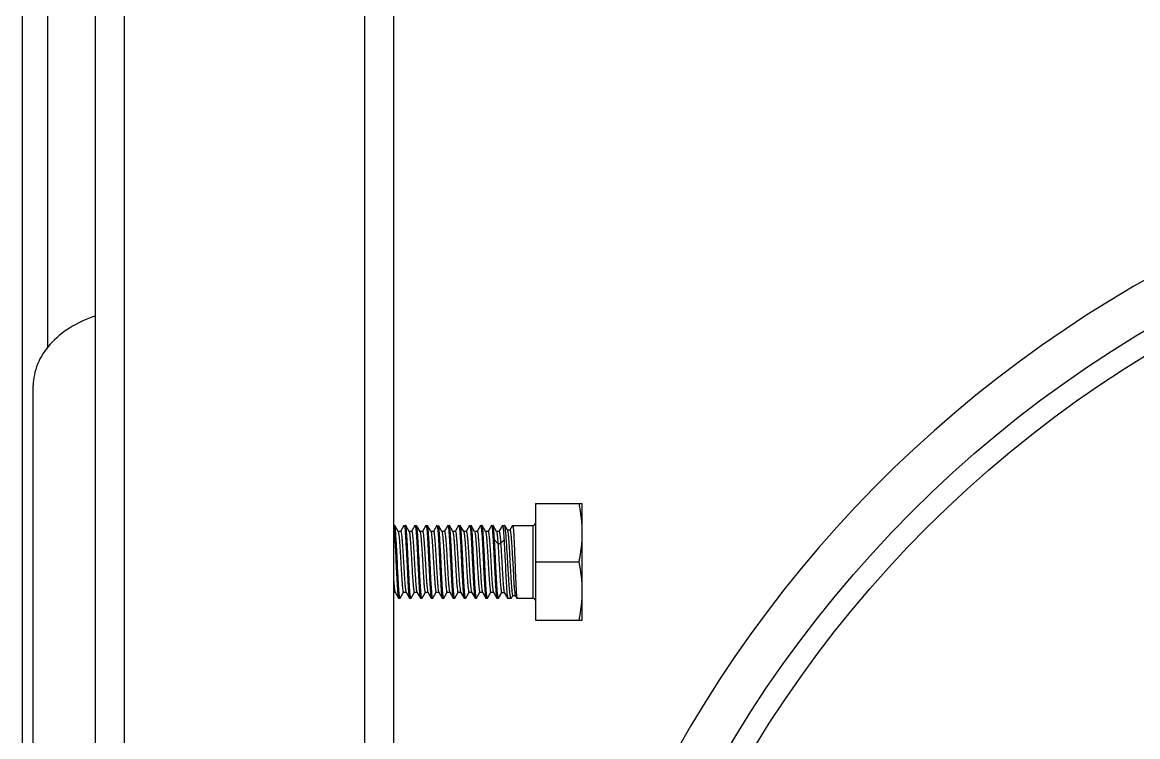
# Model space of a CAD drawing. Extents: x 1725261 to 1937680, y 860327 to 1571294.
# Drawn here: x 1824788 to 1826151, y 1235768 to 1236641 of the extents above; entities that cross this region are included whole.
import ezdxf

# ---------------------------------------------------------------- set-up
doc = ezdxf.new("R2010")
doc.units = 0
doc.header["$LTSCALE"] = 1000
doc.header["$MEASUREMENT"] = 0

msp = doc.modelspace()

# ---------------------------------------------------------------- linework, layer by layer
at = {"linetype": 'Continuous'}
for p, q in [((1824788, 1235660.5), (1824788, 1238674.2)), ((1824819.1, 1236243.7), (1824819.1, 1238542.7)), ((1824876.9, 1238358.6), (1824876.9, 1235399)), ((1824912.5, 1238358.6), (1824912.5, 1235399)), ((1825206.1, 1238358.6), (1825206.1, 1235399)), ((1825241.7, 1238358.6), (1825241.7, 1235399)), ((1824801.3, 1235123.1), (1824801.3, 1236197.1)), ((1825415.2, 1236052.9), (1825415.2, 1235910.6)), ((1825415.2, 1236052.9), (1825472.2, 1236052.9)), ((1825472.2, 1235910.6), (1825472.2, 1236052.9)), ((1825241.7, 1236026.2), (1825242.8, 1236026.2)), ((1825243, 1236026.1), (1825242.8, 1236026.2)), ((1825247.2, 1236018.9), (1825243, 1236026.1)), ((1825250.3, 1236019), (1825247.1, 1236019)), ((1825247.2, 1236018.9), (1825247.3, 1236018.6)), ((1825254.3, 1236026.1), (1825250.2, 1236019)), ((1825254.3, 1236026.1), (1825254.5, 1236026.2)), ((1825254.5, 1236026.2), (1825256.2, 1236026.2)), ((1825256.4, 1236026.1), (1825256.2, 1236026.2)), ((1825260.6, 1236018.9), (1825256.4, 1236026.1)), ((1825263.7, 1236019), (1825260.5, 1236019)), ((1825267.7, 1236026.1), (1825263.6, 1236019)), ((1825267.7, 1236026.1), (1825267.9, 1236026.2)), ((1825267.9, 1236026.2), (1825269.5, 1236026.2)), ((1825269.7, 1236026.1), (1825269.5, 1236026.2)), ((1825273.9, 1236018.9), (1825269.7, 1236026.1)), ((1825277, 1236019), (1825273.8, 1236019)), ((1825273.9, 1236018.9), (1825274, 1236018.6)), ((1825281, 1236026.1), (1825276.9, 1236019)), ((1825281, 1236026.1), (1825281.2, 1236026.2)), ((1825281.2, 1236026.2), (1825282.9, 1236026.2)), ((1825283.1, 1236026.1), (1825282.9, 1236026.2)), ((1825287.3, 1236018.9), (1825283.1, 1236026.1)), ((1825290.4, 1236019), (1825287.2, 1236019)), ((1825287.3, 1236018.9), (1825287.4, 1236018.6)), ((1825294.4, 1236026.1), (1825290.3, 1236019)), ((1825300.6, 1236018.9), (1825296.4, 1236026.1)), ((1825303.7, 1236019), (1825300.5, 1236019)), ((1825300.6, 1236018.9), (1825300.7, 1236018.7)), ((1825307.7, 1236026.1), (1825303.6, 1236019)), ((1825307.7, 1236026.1), (1825307.9, 1236026.2)), ((1825307.9, 1236026.2), (1825309.6, 1236026.2)), ((1825313.9, 1236018.9), (1825309.8, 1236026.1)), ((1825317.1, 1236019), (1825313.8, 1236019)), ((1825321.1, 1236026.1), (1825317, 1236019)), ((1825321.1, 1236026.1), (1825321.3, 1236026.2)), ((1825321.3, 1236026.2), (1825322.9, 1236026.2)), ((1825323.1, 1236026.1), (1825322.9, 1236026.2)), ((1825327.3, 1236018.9), (1825323.1, 1236026.1)), ((1825330.4, 1236019), (1825327.2, 1236019)), ((1825327.3, 1236018.9), (1825327.4, 1236018.7)), ((1825334.4, 1236026.1), (1825330.3, 1236019)), ((1825334.4, 1236026.1), (1825334.6, 1236026.2)), ((1825334.6, 1236026.2), (1825336.3, 1236026.2)), ((1825336.4, 1236026.1), (1825336.3, 1236026.2)), ((1825340.6, 1236018.9), (1825336.4, 1236026.1)), ((1825343.8, 1236019), (1825340.5, 1236019)), ((1825340.6, 1236018.9), (1825340.7, 1236018.7)), ((1825347.8, 1236026.1), (1825343.7, 1236019)), ((1825347.8, 1236026.1), (1825347.9, 1236026.2)), ((1825347.9, 1236026.2), (1825349.6, 1236026.2)), ((1825349.8, 1236026.1), (1825349.6, 1236026.2)), ((1825354, 1236018.9), (1825349.8, 1236026.1)), ((1825357.1, 1236019), (1825353.9, 1236019)), ((1825354, 1236018.9), (1825354.1, 1236018.7)), ((1825361.1, 1236026.1), (1825357, 1236019)), ((1825361.1, 1236026.1), (1825361.3, 1236026.2)), ((1825361.3, 1236026.2), (1825363, 1236026.2)), ((1825367.3, 1236018.9), (1825363.1, 1236026.1)), ((1825370.5, 1236019), (1825367.2, 1236019)), ((1825374.5, 1236026.1), (1825370.4, 1236019)), ((1825374.5, 1236026.1), (1825374.6, 1236026.2)), ((1825374.6, 1236026.2), (1825377.2, 1236026.2)), ((1825377.4, 1236026), (1825377.2, 1236026.2)), ((1825380.7, 1236020.4), (1825377.4, 1236026)), ((1825383.8, 1236020.5), (1825380.6, 1236020.5)), ((1825387, 1236026.1), (1825383.7, 1236020.5)), ((1825387, 1236026.1), (1825387.1, 1236026.2)), ((1825387.1, 1236026.2), (1825411.7, 1236026.2)), ((1825411.7, 1236026.2), (1825411.7, 1235937.3)), ((1825364.9, 1236008.7), (1825369.1, 1236004.3)), ((1825372.4, 1236004.3), (1825376.6, 1236008.7)), ((1825369.1, 1236004.3), (1825372.4, 1236004.3)), ((1825312.9, 1235981.8), (1825312.8, 1235984.2)), ((1825324.5, 1235984.2), (1825324.6, 1235981.8)), ((1825415.2, 1235981.8), (1825468.2, 1235981.8)), ((1825241.7, 1235944.5), (1825243.6, 1235944.5)), ((1825243.5, 1235944.7), (1825247.7, 1235937.4)), ((1825247.7, 1235937.4), (1825247.9, 1235937.3)), ((1825247.9, 1235937.3), (1825249.5, 1235937.3)), ((1825249.7, 1235937.4), (1825249.5, 1235937.3)), ((1825249.7, 1235937.4), (1825253.8, 1235944.5)), ((1825253.7, 1235944.5), (1825256.9, 1235944.5)), ((1825256.8, 1235944.7), (1825261, 1235937.4)), ((1825261, 1235937.4), (1825261.2, 1235937.3)), ((1825261.2, 1235937.3), (1825262.9, 1235937.3)), ((1825263, 1235937.4), (1825262.9, 1235937.3)), ((1825263, 1235937.4), (1825267.1, 1235944.5)), ((1825267, 1235944.5), (1825270.3, 1235944.5)), ((1825270.2, 1235944.7), (1825274.4, 1235937.4)), ((1825274.4, 1235937.4), (1825274.5, 1235937.3)), ((1825274.5, 1235937.3), (1825276.2, 1235937.3)), ((1825276.4, 1235937.4), (1825276.2, 1235937.3)), ((1825276.4, 1235937.4), (1825280.5, 1235944.5)), ((1825280.4, 1235944.5), (1825283.6, 1235944.5)), ((1825283.5, 1235944.7), (1825287.7, 1235937.4)), ((1825287.7, 1235937.4), (1825287.9, 1235937.3)), ((1825287.9, 1235937.3), (1825289.6, 1235937.3)), ((1825289.7, 1235937.4), (1825289.6, 1235937.3)), ((1825289.7, 1235937.4), (1825293.8, 1235944.5)), ((1825293.7, 1235944.5), (1825297, 1235944.5)), ((1825296.9, 1235944.7), (1825301.1, 1235937.4)), ((1825301.1, 1235937.4), (1825301.2, 1235937.3)), ((1825301.2, 1235937.3), (1825302.9, 1235937.3)), ((1825303.1, 1235937.4), (1825302.9, 1235937.3)), ((1825303.1, 1235937.4), (1825307.2, 1235944.5)), ((1825307.1, 1235944.5), (1825310.3, 1235944.5)), ((1825310.2, 1235944.7), (1825314.4, 1235937.4)), ((1825314.4, 1235937.4), (1825314.6, 1235937.3)), ((1825314.6, 1235937.3), (1825316.3, 1235937.3)), ((1825316.4, 1235937.4), (1825316.3, 1235937.3)), ((1825316.4, 1235937.4), (1825320.5, 1235944.5)), ((1825320.4, 1235944.5), (1825323.6, 1235944.5)), ((1825323.5, 1235944.7), (1825327.8, 1235937.4)), ((1825327.8, 1235937.4), (1825327.9, 1235937.3)), ((1825327.9, 1235937.3), (1825329.6, 1235937.3)), ((1825329.8, 1235937.4), (1825329.6, 1235937.3)), ((1825329.8, 1235937.4), (1825333.9, 1235944.5)), ((1825333.8, 1235944.5), (1825337, 1235944.5)), ((1825336.9, 1235944.7), (1825341.1, 1235937.4)), ((1825341.1, 1235937.4), (1825341.3, 1235937.3)), ((1825341.3, 1235937.3), (1825342.9, 1235937.3)), ((1825343.1, 1235937.4), (1825342.9, 1235937.3)), ((1825343.1, 1235937.4), (1825347.2, 1235944.5)), ((1825347.1, 1235944.5), (1825350.3, 1235944.5)), ((1825350.2, 1235944.7), (1825354.4, 1235937.4)), ((1825354.4, 1235937.4), (1825354.6, 1235937.3)), ((1825354.6, 1235937.3), (1825356.3, 1235937.3)), ((1825356.5, 1235937.4), (1825356.3, 1235937.3)), ((1825356.5, 1235937.4), (1825360.6, 1235944.5)), ((1825360.5, 1235944.5), (1825363.7, 1235944.5)), ((1825363.6, 1235944.7), (1825367.8, 1235937.4)), ((1825367.8, 1235937.4), (1825368, 1235937.3)), ((1825368, 1235937.3), (1825369.8, 1235937.3)), ((1825370, 1235937.4), (1825369.8, 1235937.3)), ((1825370, 1235937.4), (1825373.9, 1235944.2)), ((1825373.8, 1235944.2), (1825377, 1235944.2)), ((1825376.9, 1235944.4), (1825381, 1235937.4)), ((1825381, 1235937.4), (1825381.2, 1235937.3)), ((1825381.2, 1235937.3), (1825385.2, 1235937.3)), ((1825385.5, 1235937.5), (1825385.2, 1235937.3)), ((1825385.5, 1235937.5), (1825387.3, 1235940.6)), ((1825387.2, 1235940.6), (1825390.4, 1235940.6)), ((1825390.3, 1235940.8), (1825392.3, 1235937.4)), ((1825392.3, 1235937.4), (1825392.4, 1235937.3)), ((1825392.4, 1235937.3), (1825411.7, 1235937.3)), ((1825415.2, 1235910.6), (1825472.2, 1235910.6))]:
    msp.add_line(p, q, dxfattribs=at)
for radius in [1451.6, 1424.9]:
    msp.add_circle((1826901.1, 1235016.4), radius, dxfattribs=at)
for centre, radius, start, end in [((1826901.1, 1235016.4), 1505, 6.8242, 173.1758), ((1825411.7, 1236029.8), 3.56, 270, 0), ((1825411.7, 1235933.7), 3.56, 0, 90)]:
    msp.add_arc(centre, radius, start, end, dxfattribs=at)
for points, knots in [([(1824876.9, 1236282.1), (1824866, 1236278.4), (1824845.9, 1236269.2), (1824821.3, 1236249.1), (1824805.2, 1236224.5), (1824801.3, 1236206), (1824801.3, 1236197.1)], [0, 0, 0, 0, 0.283922, 0.54373, 0.779554, 1, 1, 1, 1]), ([(1825241.7, 1236024.7), (1825242.1, 1236022.7), (1825242.6, 1236017.4), (1825243.2, 1236007.9), (1825243.9, 1235995.5), (1825244.3, 1235986.5), (1825244.5, 1235981.8)], [0, 0, 0, 0, 0.140058, 0.370691, 0.667791, 1, 1, 1, 1]), ([(1825246.2, 1235981.8), (1825245.9, 1235987.1), (1825245.6, 1235995), (1825245, 1236005), (1825244.6, 1236011.5), (1825244.2, 1236017), (1825243.9, 1236021.3), (1825243.5, 1236024.1), (1825243.3, 1236025.7), (1825243, 1236026.1)], [0, 0, 0, 0, 0.363957, 0.530228, 0.678248, 0.80294, 0.900058, 0.966367, 1, 1, 1, 1]), ([(1825247.3, 1236018.6), (1825247.5, 1236018.1), (1825247.8, 1236016.5), (1825248.2, 1236013.7), (1825248.6, 1236009.7), (1825249.1, 1236002.6), (1825249.8, 1235992.2), (1825250.4, 1235981.2), (1825250.9, 1235972.2), (1825251.3, 1235965.8), (1825251.7, 1235959.9), (1825252.1, 1235954.7), (1825252.4, 1235950.5), (1825252.8, 1235947.5), (1825253.1, 1235945.6), (1825253.4, 1235944.7), (1825253.6, 1235944.5), (1825253.7, 1235944.5)], [0, 0, 0, 0, 0.023208, 0.06259, 0.116944, 0.184435, 0.349152, 0.534126, 0.626268, 0.713899, 0.79398, 0.86374, 0.920773, 0.963144, 0.989509, 0.996558, 1, 1, 1, 1]), ([(1825250.3, 1236019), (1825250.4, 1236019), (1825250.6, 1236018.8), (1825250.9, 1236017.9), (1825251.2, 1236015.9), (1825251.6, 1236012.8), (1825252, 1236008.4), (1825252.4, 1236003.2), (1825252.8, 1235997.1), (1825253.2, 1235990.5), (1825253.7, 1235981.3), (1825254.2, 1235972.1), (1825254.8, 1235963.4), (1825255.2, 1235957.7), (1825255.6, 1235952.9), (1825255.9, 1235949), (1825256.3, 1235946.4), (1825256.6, 1235945.1), (1825256.8, 1235944.7)], [0, 0, 0, 0, 0.003516, 0.010771, 0.037949, 0.081609, 0.140308, 0.211978, 0.294061, 0.383613, 0.477416, 0.664254, 0.750571, 0.827952, 0.893624, 0.945254, 0.981055, 1, 1, 1, 1]), ([(1825254.5, 1236026.2), (1825254.6, 1236026.2), (1825254.8, 1236025.9), (1825255, 1236025.3), (1825255.2, 1236024.2), (1825255.5, 1236022), (1825255.8, 1236018.3), (1825256.2, 1236012.8), (1825256.6, 1236006.2), (1825257, 1235998.6), (1825257.5, 1235990.3), (1825257.7, 1235984.6), (1825257.9, 1235981.8)], [0, 0, 0, 0, 0.006677, 0.021736, 0.045902, 0.079117, 0.171507, 0.295565, 0.446598, 0.618848, 0.805696, 1, 1, 1, 1]), ([(1825259.5, 1235981.8), (1825259.3, 1235987.1), (1825258.9, 1235995), (1825258.4, 1236005), (1825258, 1236011.5), (1825257.6, 1236017), (1825257.2, 1236021.3), (1825256.8, 1236024.1), (1825256.6, 1236025.7), (1825256.4, 1236026.1)], [0, 0, 0, 0, 0.363958, 0.530225, 0.678245, 0.80294, 0.90006, 0.966367, 1, 1, 1, 1]), ([(1825260.6, 1236018.9), (1825260.7, 1236018.6), (1825260.9, 1236017.9), (1825261.3, 1236015.8), (1825261.7, 1236011.8), (1825262.2, 1236005.8), (1825262.7, 1235998.1), (1825263.3, 1235989.5), (1825263.9, 1235977.5), (1825264.4, 1235968.5), (1825264.8, 1235962.5)], [0, 0, 0, 0, 0.014139, 0.038106, 0.114569, 0.22512, 0.362916, 0.519336, 0.684562, 1, 1, 1, 1]), ([(1825263.7, 1236019), (1825263.8, 1236019), (1825264.1, 1236018.5), (1825264.3, 1236017.6), (1825264.6, 1236015.9), (1825264.8, 1236013.8), (1825265.1, 1236011), (1825265.5, 1236006.4), (1825266, 1235999.7), (1825266.5, 1235990.8), (1825267.1, 1235981.3), (1825267.6, 1235971.8), (1825268, 1235965.5), (1825268.2, 1235962.5)], [0, 0, 0, 0, 0.007549, 0.025288, 0.053782, 0.092698, 0.14142, 0.199125, 0.337396, 0.498012, 0.669894, 0.841157, 1, 1, 1, 1]), ([(1825267.9, 1236026.2), (1825268, 1236026.2), (1825268.2, 1236025.9), (1825268.3, 1236025.3), (1825268.5, 1236024.2), (1825268.8, 1236022), (1825269.2, 1236018.3), (1825269.6, 1236012.8), (1825270, 1236006.2), (1825270.4, 1235998.6), (1825270.8, 1235990.3), (1825271.1, 1235984.6), (1825271.2, 1235981.8)], [0, 0, 0, 0, 0.006686, 0.021758, 0.045933, 0.079154, 0.171555, 0.295617, 0.446646, 0.618881, 0.805711, 1, 1, 1, 1]), ([(1825272.9, 1235981.8), (1825272.6, 1235987.1), (1825272.2, 1235995), (1825271.7, 1236005), (1825271.3, 1236011.5), (1825270.9, 1236017), (1825270.6, 1236021.3), (1825270.2, 1236024.1), (1825270, 1236025.7), (1825269.7, 1236026.1)], [0, 0, 0, 0, 0.363963, 0.530225, 0.678242, 0.802937, 0.90006, 0.966368, 1, 1, 1, 1]), ([(1825274, 1236018.6), (1825274.2, 1236018.1), (1825274.5, 1236016.6), (1825274.9, 1236013.7), (1825275.2, 1236009.7), (1825275.8, 1236002.6), (1825276.4, 1235992.3), (1825277.1, 1235981.3), (1825277.6, 1235972.3), (1825278, 1235965.8), (1825278.4, 1235959.9), (1825278.7, 1235954.8), (1825279.1, 1235950.6), (1825279.5, 1235947.5), (1825279.8, 1235945.6), (1825280.1, 1235944.7), (1825280.3, 1235944.5), (1825280.4, 1235944.5)], [0, 0, 0, 0, 0.022931, 0.062083, 0.116262, 0.183637, 0.34829, 0.533386, 0.625634, 0.713389, 0.793599, 0.863481, 0.920621, 0.963074, 0.989491, 0.996553, 1, 1, 1, 1]), ([(1825277, 1236019), (1825277.1, 1236019), (1825277.3, 1236018.8), (1825277.6, 1236017.9), (1825277.9, 1236015.9), (1825278.3, 1236012.8), (1825278.7, 1236008.4), (1825279.1, 1236003.2), (1825279.5, 1235997.1), (1825279.9, 1235990.5), (1825280.4, 1235981.3), (1825280.9, 1235972.1), (1825281.5, 1235963.4), (1825281.9, 1235957.7), (1825282.3, 1235952.9), (1825282.6, 1235949), (1825283, 1235946.4), (1825283.3, 1235945.1), (1825283.5, 1235944.7)], [0, 0, 0, 0, 0.003516, 0.010771, 0.037949, 0.081609, 0.140308, 0.211978, 0.294061, 0.383613, 0.477416, 0.664254, 0.750571, 0.827952, 0.893624, 0.945254, 0.981055, 1, 1, 1, 1]), ([(1825281.2, 1236026.2), (1825281.3, 1236026.2), (1825281.5, 1236025.9), (1825281.7, 1236025.3), (1825281.9, 1236024.2), (1825282.2, 1236022), (1825282.5, 1236018.3), (1825282.9, 1236012.8), (1825283.3, 1236006.2), (1825283.7, 1235998.6), (1825284.1, 1235990.3), (1825284.4, 1235984.6), (1825284.6, 1235981.8)], [0, 0, 0, 0, 0.006697, 0.021779, 0.045964, 0.079195, 0.171609, 0.295674, 0.446694, 0.618911, 0.805729, 1, 1, 1, 1]), ([(1825286.2, 1235981.8), (1825286, 1235987.1), (1825285.6, 1235995), (1825285.1, 1236005), (1825284.7, 1236011.5), (1825284.3, 1236017), (1825283.9, 1236021.3), (1825283.5, 1236024.1), (1825283.3, 1236025.7), (1825283.1, 1236026.1)], [0, 0, 0, 0, 0.363962, 0.530226, 0.678239, 0.802933, 0.900057, 0.966368, 1, 1, 1, 1]), ([(1825287.4, 1236018.6), (1825287.6, 1236018.1), (1825287.8, 1236016.6), (1825288.2, 1236013.7), (1825288.6, 1236009.8), (1825289.1, 1236002.7), (1825289.8, 1235992.3), (1825290.4, 1235981.3), (1825290.9, 1235972.3), (1825291.3, 1235965.8), (1825291.7, 1235959.9), (1825292.1, 1235954.8), (1825292.5, 1235950.6), (1825292.8, 1235947.5), (1825293.2, 1235945.6), (1825293.4, 1235944.7), (1825293.6, 1235944.5), (1825293.7, 1235944.5)], [0, 0, 0, 0, 0.022792, 0.061828, 0.11592, 0.183237, 0.347858, 0.533014, 0.625317, 0.713133, 0.793408, 0.863351, 0.920544, 0.963039, 0.989482, 0.996551, 1, 1, 1, 1]), ([(1825290.4, 1236019), (1825290.5, 1236019), (1825290.7, 1236018.8), (1825290.9, 1236017.9), (1825291.3, 1236015.9), (1825291.6, 1236012.8), (1825292, 1236008.4), (1825292.4, 1236003.2), (1825292.8, 1235997.1), (1825293.2, 1235990.5), (1825293.8, 1235981.3), (1825294.3, 1235972.1), (1825294.8, 1235963.4), (1825295.2, 1235957.7), (1825295.6, 1235952.9), (1825296, 1235949), (1825296.4, 1235946.4), (1825296.6, 1235945.1), (1825296.9, 1235944.7)], [0, 0, 0, 0, 0.003516, 0.010771, 0.037949, 0.081609, 0.140308, 0.211978, 0.294061, 0.383613, 0.477416, 0.664254, 0.750571, 0.827952, 0.893624, 0.945254, 0.981055, 1, 1, 1, 1]), ([(1825294.6, 1236026.2), (1825294.7, 1236026.2), (1825294.9, 1236025.9), (1825295, 1236025.3), (1825295.2, 1236024.2), (1825295.5, 1236022), (1825295.9, 1236018.3), (1825296.3, 1236012.8), (1825296.7, 1236006.2), (1825297.1, 1235998.6), (1825297.5, 1235990.3), (1825297.8, 1235984.6), (1825297.9, 1235981.8)], [0, 0, 0, 0, 0.006676, 0.021733, 0.045899, 0.079113, 0.171508, 0.295569, 0.446596, 0.61884, 0.805693, 1, 1, 1, 1]), ([(1825299.6, 1235981.8), (1825299.3, 1235987.1), (1825298.9, 1235995), (1825298.4, 1236005), (1825298, 1236011.5), (1825297.6, 1236017), (1825297.3, 1236021.3), (1825296.9, 1236024.1), (1825296.7, 1236025.7), (1825296.4, 1236026.1)], [0, 0, 0, 0, 0.363961, 0.530225, 0.678245, 0.802939, 0.90006, 0.966367, 1, 1, 1, 1]), ([(1825300.7, 1236018.7), (1825300.9, 1236018.1), (1825301.2, 1236016.6), (1825301.6, 1236013.8), (1825301.9, 1236009.8), (1825302.5, 1236002.7), (1825303.1, 1235992.4), (1825303.8, 1235981.4), (1825304.3, 1235972.3), (1825304.7, 1235965.8), (1825305.1, 1235959.9), (1825305.4, 1235954.8), (1825305.8, 1235950.6), (1825306.2, 1235947.5), (1825306.5, 1235945.6), (1825306.8, 1235944.7), (1825307, 1235944.5), (1825307.1, 1235944.5)], [0, 0, 0, 0, 0.022654, 0.061574, 0.115578, 0.182837, 0.347426, 0.532643, 0.624999, 0.712877, 0.793216, 0.863221, 0.920468, 0.963004, 0.989473, 0.996549, 1, 1, 1, 1]), ([(1825303.7, 1236019), (1825303.8, 1236019), (1825304, 1236018.8), (1825304.3, 1236017.9), (1825304.6, 1236015.9), (1825305, 1236012.8), (1825305.4, 1236008.4), (1825305.8, 1236003.2), (1825306.2, 1235997.1), (1825306.6, 1235990.5), (1825307.1, 1235981.3), (1825307.6, 1235972.1), (1825308.2, 1235963.4), (1825308.5, 1235957.7), (1825308.9, 1235952.9), (1825309.3, 1235949), (1825309.7, 1235946.4), (1825310, 1235945.1), (1825310.2, 1235944.7)], [0, 0, 0, 0, 0.003516, 0.010772, 0.037949, 0.081609, 0.140308, 0.211978, 0.294061, 0.383612, 0.477416, 0.664254, 0.750571, 0.827952, 0.893624, 0.945254, 0.981055, 1, 1, 1, 1]), ([(1825307.9, 1236026.2), (1825308, 1236026.2), (1825308.2, 1236025.9), (1825308.4, 1236025.3), (1825308.6, 1236024.2), (1825308.9, 1236022), (1825309.2, 1236018.3), (1825309.6, 1236012.8), (1825310, 1236006.2), (1825310.4, 1235998.6), (1825310.8, 1235990.3), (1825311.1, 1235984.6), (1825311.2, 1235981.8)], [0, 0, 0, 0, 0.006689, 0.021763, 0.04594, 0.079164, 0.171568, 0.295631, 0.446657, 0.618886, 0.805714, 1, 1, 1, 1]), ([(1825309.8, 1236026.1), (1825309.7, 1236026.1), (1825309.7, 1236026.2), (1825309.6, 1236026.2), (1825309.6, 1236026.2)], [0, 0, 0, 0, 0.600612, 1, 1, 1, 1]), ([(1825312.8, 1235984.2), (1825312.6, 1235989.3), (1825312.2, 1235996.8), (1825311.7, 1236006.3), (1825311.3, 1236012.4), (1825310.9, 1236017.6), (1825310.6, 1236021.6), (1825310.2, 1236024.3), (1825310, 1236025.7), (1825309.8, 1236026.1)], [0, 0, 0, 0, 0.367266, 0.533405, 0.680662, 0.804347, 0.900563, 0.966339, 1, 1, 1, 1]), ([(1825313.9, 1236018.9), (1825314.2, 1236018.5), (1825314.4, 1236017.3), (1825314.8, 1236014.9), (1825315.1, 1236011.6), (1825315.5, 1236007.3), (1825315.9, 1236002.2), (1825316.4, 1235994.2), (1825316.7, 1235988), (1825317, 1235983.8)], [0, 0, 0, 0, 0.036414, 0.10397, 0.201071, 0.324823, 0.471425, 0.636308, 1, 1, 1, 1]), ([(1825317.1, 1236019), (1825317.2, 1236019), (1825317.4, 1236018.8), (1825317.6, 1236017.9), (1825318, 1236016), (1825318.3, 1236012.8), (1825318.7, 1236008.5), (1825319.1, 1236003.3), (1825319.7, 1235994.9), (1825320, 1235988.3), (1825320.3, 1235983.8)], [0, 0, 0, 0, 0.007368, 0.022553, 0.07941, 0.170757, 0.293599, 0.443643, 0.615565, 1, 1, 1, 1]), ([(1825321.3, 1236026.2), (1825321.3, 1236026.2), (1825321.5, 1236025.9), (1825321.7, 1236025.3), (1825321.9, 1236024.3), (1825322.2, 1236022.3), (1825322.5, 1236018.8), (1825322.9, 1236013.7), (1825323.3, 1236007.4), (1825323.7, 1236000.2), (1825324.1, 1235992.4), (1825324.3, 1235987), (1825324.5, 1235984.2)], [0, 0, 0, 0, 0.006689, 0.021571, 0.045424, 0.078208, 0.169526, 0.292465, 0.442701, 0.6149, 0.802905, 1, 1, 1, 1]), ([(1825326.3, 1235981.8), (1825326, 1235987.1), (1825325.6, 1235995), (1825325.1, 1236005), (1825324.7, 1236011.5), (1825324.3, 1236017), (1825324, 1236021.3), (1825323.6, 1236024.1), (1825323.4, 1236025.7), (1825323.1, 1236026.1)], [0, 0, 0, 0, 0.363957, 0.530226, 0.678247, 0.80294, 0.900059, 0.966367, 1, 1, 1, 1]), ([(1825327.4, 1236018.7), (1825327.6, 1236018.2), (1825327.9, 1236016.6), (1825328.3, 1236013.8), (1825328.6, 1236009.9), (1825329.2, 1236002.8), (1825329.8, 1235992.4), (1825330.4, 1235981.4), (1825331, 1235972.4), (1825331.4, 1235965.9), (1825331.7, 1235960), (1825332.1, 1235954.8), (1825332.5, 1235950.6), (1825332.9, 1235947.5), (1825333.2, 1235945.6), (1825333.5, 1235944.7), (1825333.7, 1235944.5), (1825333.8, 1235944.5)], [0, 0, 0, 0, 0.022376, 0.061065, 0.114893, 0.182035, 0.346559, 0.531898, 0.624361, 0.712364, 0.792832, 0.86296, 0.920314, 0.962934, 0.989455, 0.996544, 1, 1, 1, 1]), ([(1825330.4, 1236019), (1825330.5, 1236019), (1825330.7, 1236018.8), (1825331, 1236017.9), (1825331.3, 1236015.9), (1825331.7, 1236012.8), (1825332.1, 1236008.4), (1825332.5, 1236003.2), (1825332.9, 1235997.1), (1825333.3, 1235990.5), (1825333.8, 1235981.3), (1825334.3, 1235972.1), (1825334.8, 1235963.4), (1825335.2, 1235957.7), (1825335.6, 1235952.9), (1825336, 1235949), (1825336.4, 1235946.4), (1825336.7, 1235945.1), (1825336.9, 1235944.7)], [0, 0, 0, 0, 0.003515, 0.010772, 0.037949, 0.081609, 0.140308, 0.211978, 0.294061, 0.383612, 0.477416, 0.664253, 0.750571, 0.827952, 0.893624, 0.945254, 0.981055, 1, 1, 1, 1]), ([(1825334.6, 1236026.2), (1825334.7, 1236026.2), (1825334.9, 1236025.9), (1825335.1, 1236025.3), (1825335.3, 1236024.2), (1825335.6, 1236022), (1825335.9, 1236018.3), (1825336.3, 1236012.8), (1825336.7, 1236006.2), (1825337.1, 1235998.6), (1825337.5, 1235990.3), (1825337.8, 1235984.6), (1825337.9, 1235981.8)], [0, 0, 0, 0, 0.00668, 0.021743, 0.045911, 0.079128, 0.171521, 0.29558, 0.446613, 0.618858, 0.805701, 1, 1, 1, 1]), ([(1825339.6, 1235981.8), (1825339.4, 1235987.1), (1825339, 1235995), (1825338.4, 1236005), (1825338.1, 1236011.5), (1825337.7, 1236017), (1825337.3, 1236021.3), (1825336.9, 1236024.1), (1825336.7, 1236025.7), (1825336.4, 1236026.1)], [0, 0, 0, 0, 0.363959, 0.530225, 0.678245, 0.80294, 0.900061, 0.966367, 1, 1, 1, 1]), ([(1825340.7, 1236018.7), (1825340.9, 1236018.2), (1825341.2, 1236016.7), (1825341.6, 1236013.8), (1825342, 1236009.9), (1825342.5, 1236002.8), (1825343.2, 1235992.5), (1825343.8, 1235981.5), (1825344.3, 1235972.4), (1825344.7, 1235965.9), (1825345.1, 1235960), (1825345.5, 1235954.8), (1825345.9, 1235950.6), (1825346.2, 1235947.5), (1825346.6, 1235945.6), (1825346.8, 1235944.7), (1825347, 1235944.5), (1825347.1, 1235944.5)], [0, 0, 0, 0, 0.022237, 0.060809, 0.11455, 0.181633, 0.346125, 0.531524, 0.624042, 0.712107, 0.792639, 0.862829, 0.920237, 0.962898, 0.989446, 0.996542, 1, 1, 1, 1]), ([(1825343.8, 1236019), (1825343.9, 1236019), (1825344.1, 1236018.8), (1825344.3, 1236017.9), (1825344.7, 1236015.9), (1825345, 1236012.8), (1825345.4, 1236008.4), (1825345.8, 1236003.2), (1825346.2, 1235997.1), (1825346.6, 1235990.5), (1825347.1, 1235981.3), (1825347.7, 1235972.1), (1825348.2, 1235963.4), (1825348.6, 1235957.7), (1825349, 1235952.9), (1825349.3, 1235949), (1825349.8, 1235946.4), (1825350, 1235945.1), (1825350.2, 1235944.7)], [0, 0, 0, 0, 0.003515, 0.010772, 0.037949, 0.081609, 0.140308, 0.211978, 0.294061, 0.383612, 0.477415, 0.664253, 0.750571, 0.827952, 0.893624, 0.945254, 0.981055, 1, 1, 1, 1]), ([(1825347.9, 1236026.2), (1825348, 1236026.2), (1825348.2, 1236025.9), (1825348.4, 1236025.3), (1825348.6, 1236024.2), (1825348.9, 1236022), (1825349.3, 1236018.3), (1825349.7, 1236012.8), (1825350.1, 1236006.2), (1825350.5, 1235998.6), (1825350.9, 1235990.3), (1825351.1, 1235984.6), (1825351.3, 1235981.8)], [0, 0, 0, 0, 0.006689, 0.021764, 0.045941, 0.079165, 0.171569, 0.295632, 0.446659, 0.618889, 0.805716, 1, 1, 1, 1]), ([(1825353, 1235981.8), (1825352.7, 1235987.1), (1825352.3, 1235995), (1825351.8, 1236005), (1825351.4, 1236011.5), (1825351, 1236017), (1825350.7, 1236021.3), (1825350.3, 1236024.1), (1825350, 1236025.7), (1825349.8, 1236026.1)], [0, 0, 0, 0, 0.363963, 0.530225, 0.678242, 0.802937, 0.90006, 0.966368, 1, 1, 1, 1]), ([(1825354.1, 1236018.7), (1825354.3, 1236018.2), (1825354.6, 1236016.7), (1825354.9, 1236013.9), (1825355.3, 1236009.9), (1825355.9, 1236002.9), (1825356.5, 1235992.5), (1825357.1, 1235981.5), (1825357.7, 1235972.4), (1825358, 1235965.9), (1825358.4, 1235960), (1825358.8, 1235954.8), (1825359.2, 1235950.6), (1825359.6, 1235947.5), (1825359.9, 1235945.6), (1825360.2, 1235944.7), (1825360.4, 1235944.5), (1825360.5, 1235944.5)], [0, 0, 0, 0, 0.022098, 0.060554, 0.114206, 0.18123, 0.34569, 0.53115, 0.623722, 0.711849, 0.792446, 0.862698, 0.92016, 0.962863, 0.989437, 0.99654, 1, 1, 1, 1]), ([(1825357.1, 1236019), (1825357.2, 1236019), (1825357.4, 1236018.8), (1825357.7, 1236017.9), (1825358, 1236015.9), (1825358.4, 1236012.8), (1825358.8, 1236008.4), (1825359.2, 1236003.2), (1825359.6, 1235997.1), (1825360, 1235990.5), (1825360.5, 1235981.3), (1825361, 1235972.1), (1825361.5, 1235963.4), (1825361.9, 1235957.7), (1825362.3, 1235952.9), (1825362.7, 1235949), (1825363.1, 1235946.4), (1825363.3, 1235945.1), (1825363.6, 1235944.7)], [0, 0, 0, 0, 0.003515, 0.010772, 0.037949, 0.081609, 0.140308, 0.211978, 0.294061, 0.383612, 0.477415, 0.664253, 0.750571, 0.827952, 0.893624, 0.945254, 0.981055, 1, 1, 1, 1]), ([(1825361.3, 1236026.2), (1825361.4, 1236026.2), (1825361.6, 1236025.9), (1825361.7, 1236025.3), (1825362, 1236024.2), (1825362.2, 1236022), (1825362.6, 1236018.3), (1825363, 1236012.8), (1825363.4, 1236006.2), (1825363.8, 1235998.6), (1825364.2, 1235990.3), (1825364.5, 1235984.6), (1825364.6, 1235981.8)], [0, 0, 0, 0, 0.006697, 0.021779, 0.045964, 0.079194, 0.171609, 0.295674, 0.446694, 0.618911, 0.805729, 1, 1, 1, 1]), ([(1825363.1, 1236026.1), (1825363.1, 1236026.1), (1825363.1, 1236026.2), (1825363, 1236026.2), (1825363, 1236026.2)], [0, 0, 0, 0, 0.600476, 1, 1, 1, 1]), ([(1825364.9, 1236008.7), (1825364.8, 1236010.9), (1825364.5, 1236015), (1825364.1, 1236020.2), (1825363.7, 1236023.5), (1825363.4, 1236025.3), (1825363.3, 1236025.9), (1825363.1, 1236026.1)], [0, 0, 0, 0, 0.387446, 0.690986, 0.897716, 0.962073, 1, 1, 1, 1]), ([(1825367.3, 1236018.9), (1825367.6, 1236018.4), (1825367.9, 1236016.8), (1825368.3, 1236013.9), (1825368.7, 1236009.5), (1825368.9, 1236006.2), (1825369.1, 1236004.3)], [0, 0, 0, 0, 0.108395, 0.316903, 0.618184, 1, 1, 1, 1]), ([(1825370.5, 1236019), (1825370.6, 1236019), (1825370.8, 1236018.6), (1825371, 1236017.9), (1825371.2, 1236016.7), (1825371.6, 1236014.2), (1825372, 1236010), (1825372.3, 1236006.4), (1825372.4, 1236004.3)], [0, 0, 0, 0, 0.023235, 0.075178, 0.15823, 0.271917, 0.585415, 1, 1, 1, 1]), ([(1825374.6, 1236026.2), (1825374.8, 1236026.2), (1825375, 1236025.7), (1825375.2, 1236024.9), (1825375.4, 1236023.4), (1825375.6, 1236021.4), (1825375.9, 1236018.9), (1825376.2, 1236014.6), (1825376.4, 1236011.1), (1825376.6, 1236008.7)], [0, 0, 0, 0, 0.021546, 0.072917, 0.155846, 0.269667, 0.412995, 0.584026, 1, 1, 1, 1]), ([(1825381.1, 1235981.8), (1825380.8, 1235987.1), (1825380.3, 1235994.9), (1825379.7, 1236004.9), (1825379.3, 1236011.3), (1825378.8, 1236016.8), (1825378.4, 1236021.1), (1825377.9, 1236024), (1825377.7, 1236025.6), (1825377.4, 1236026)], [0, 0, 0, 0, 0.361155, 0.526427, 0.673911, 0.798642, 0.896457, 0.964179, 1, 1, 1, 1]), ([(1825380.7, 1236020.4), (1825381, 1236019.9), (1825381.2, 1236018.4), (1825381.6, 1236015.6), (1825382, 1236011.5), (1825382.4, 1236006.2), (1825382.8, 1236000), (1825383.3, 1235990.6), (1825383.9, 1235980.8), (1825384.4, 1235970.9), (1825384.8, 1235963.8), (1825385.2, 1235957.4), (1825385.6, 1235951.8), (1825386, 1235947.2), (1825386.3, 1235943.9), (1825386.7, 1235941.8), (1825386.9, 1235940.9), (1825387.1, 1235940.6), (1825387.2, 1235940.6)], [0, 0, 0, 0, 0.018844, 0.055045, 0.107437, 0.174076, 0.252464, 0.339678, 0.527511, 0.621285, 0.710453, 0.791854, 0.862644, 0.920393, 0.963178, 0.989688, 0.996707, 1, 1, 1, 1]), ([(1825383.8, 1236020.5), (1825383.9, 1236020.5), (1825384.1, 1236020.2), (1825384.3, 1236019.7), (1825384.5, 1236018.7), (1825384.8, 1236016.8), (1825385.1, 1236013.6), (1825385.5, 1236008.9), (1825385.9, 1236003.1), (1825386.3, 1235996.5), (1825386.7, 1235989.4), (1825387.3, 1235979.5), (1825387.8, 1235969.7), (1825388.3, 1235960.4), (1825388.7, 1235954.4), (1825389.1, 1235949.3), (1825389.5, 1235945.3), (1825389.9, 1235942.6), (1825390.1, 1235941.2), (1825390.3, 1235940.8)], [0, 0, 0, 0, 0.003488, 0.010904, 0.022688, 0.038824, 0.083607, 0.143647, 0.216697, 0.300025, 0.390537, 0.484902, 0.671459, 0.756962, 0.833182, 0.897479, 0.947675, 0.982144, 1, 1, 1, 1]), ([(1825387.1, 1236026.2), (1825387.2, 1236026.2), (1825387.4, 1236025.9), (1825387.5, 1236025.3), (1825387.7, 1236024.2), (1825387.9, 1236022), (1825388.2, 1236018.3), (1825388.6, 1236012.8), (1825388.9, 1236006.2), (1825389.2, 1235998.6), (1825389.5, 1235990.3), (1825389.8, 1235984.6), (1825389.9, 1235981.8)], [0, 0, 0, 0, 0.006203, 0.021073, 0.045141, 0.078305, 0.170688, 0.294821, 0.44599, 0.618417, 0.805472, 1, 1, 1, 1]), ([(1825366.3, 1235981.8), (1825366.2, 1235984.2), (1825365.8, 1235993.1), (1825365.3, 1236002.1), (1825364.9, 1236008.7)], [0, 0, 0, 0, 0.2673, 1, 1, 1, 1]), ([(1825376.6, 1236008.7), (1825376.7, 1236006.7), (1825377.2, 1235997.7), (1825377.6, 1235988.7), (1825378, 1235981.8)], [0, 0, 0, 0, 0.22604, 1, 1, 1, 1]), ([(1825369.1, 1236004.3), (1825369.3, 1236001.3), (1825369.7, 1235994.9), (1825370.3, 1235985.1), (1825370.8, 1235975), (1825371.4, 1235965.4), (1825371.9, 1235958.1), (1825372.3, 1235953.1), (1825372.6, 1235950), (1825372.9, 1235947.7), (1825373.2, 1235945.8), (1825373.4, 1235944.9), (1825373.7, 1235944.2), (1825373.8, 1235944.2)], [0, 0, 0, 0, 0.15003, 0.317321, 0.489066, 0.652114, 0.794019, 0.853588, 0.904016, 0.944371, 0.97394, 0.992316, 1, 1, 1, 1]), ([(1825372.4, 1236004.3), (1825372.9, 1235998.3), (1825373.4, 1235988.9), (1825374.1, 1235976.3), (1825374.7, 1235967), (1825375.2, 1235958.7), (1825375.7, 1235952.8), (1825376.1, 1235948.9), (1825376.3, 1235946.9), (1825376.6, 1235945.4), (1825376.8, 1235944.7), (1825376.9, 1235944.4)], [0, 0, 0, 0, 0.303539, 0.468638, 0.62733, 0.768529, 0.882427, 0.926602, 0.961222, 0.985757, 1, 1, 1, 1]), ([(1825244.5, 1235981.8), (1825244.8, 1235976.4), (1825245.1, 1235968.5), (1825245.7, 1235958.5), (1825246.1, 1235952), (1825246.5, 1235946.5), (1825246.8, 1235942.2), (1825247.2, 1235939.4), (1825247.4, 1235937.8), (1825247.7, 1235937.4)], [0, 0, 0, 0, 0.364017, 0.530302, 0.678331, 0.803024, 0.900132, 0.966412, 1, 1, 1, 1]), ([(1825249.5, 1235937.3), (1825249.4, 1235937.3), (1825249.2, 1235937.6), (1825249.1, 1235938.2), (1825248.9, 1235939.3), (1825248.6, 1235941.5), (1825248.2, 1235945.2), (1825247.8, 1235950.7), (1825247.4, 1235957.4), (1825247, 1235964.9), (1825246.6, 1235973.2), (1825246.3, 1235978.9), (1825246.2, 1235981.8)], [0, 0, 0, 0, 0.006682, 0.021748, 0.045918, 0.079135, 0.171528, 0.295585, 0.446611, 0.618853, 0.805701, 1, 1, 1, 1]), ([(1825257.9, 1235981.8), (1825258.1, 1235976.4), (1825258.5, 1235968.5), (1825259, 1235958.5), (1825259.4, 1235952), (1825259.8, 1235946.5), (1825260.1, 1235942.2), (1825260.6, 1235939.4), (1825260.8, 1235937.8), (1825261, 1235937.4)], [0, 0, 0, 0, 0.364034, 0.530327, 0.678354, 0.803043, 0.900143, 0.966415, 1, 1, 1, 1]), ([(1825260.7, 1235958.8), (1825260.6, 1235960.6), (1825260.2, 1235968.3), (1825259.8, 1235975.9), (1825259.5, 1235981.8)], [0, 0, 0, 0, 0.233581, 1, 1, 1, 1]), ([(1825271.2, 1235981.8), (1825271.3, 1235979.8), (1825271.7, 1235972.1), (1825272, 1235964.5), (1825272.4, 1235958.8)], [0, 0, 0, 0, 0.261816, 1, 1, 1, 1]), ([(1825276.2, 1235937.3), (1825276.1, 1235937.3), (1825275.9, 1235937.6), (1825275.8, 1235938.2), (1825275.6, 1235939.3), (1825275.3, 1235941.5), (1825274.9, 1235945.2), (1825274.5, 1235950.7), (1825274.1, 1235957.4), (1825273.7, 1235964.9), (1825273.3, 1235973.2), (1825273, 1235978.9), (1825272.9, 1235981.8)], [0, 0, 0, 0, 0.006692, 0.02177, 0.045951, 0.079177, 0.171585, 0.295649, 0.446674, 0.618898, 0.805721, 1, 1, 1, 1]), ([(1825284.6, 1235981.8), (1825284.8, 1235976.4), (1825285.2, 1235968.5), (1825285.7, 1235958.5), (1825286.1, 1235952), (1825286.5, 1235946.5), (1825286.8, 1235942.2), (1825287.2, 1235939.4), (1825287.5, 1235937.8), (1825287.7, 1235937.4)], [0, 0, 0, 0, 0.364024, 0.530311, 0.678341, 0.803035, 0.90014, 0.966414, 1, 1, 1, 1]), ([(1825289.6, 1235937.3), (1825289.5, 1235937.3), (1825289.3, 1235937.6), (1825289.1, 1235938.2), (1825288.9, 1235939.3), (1825288.6, 1235941.5), (1825288.3, 1235945.2), (1825287.9, 1235950.7), (1825287.4, 1235957.4), (1825287, 1235964.9), (1825286.6, 1235973.2), (1825286.4, 1235978.9), (1825286.2, 1235981.8)], [0, 0, 0, 0, 0.006683, 0.021749, 0.045921, 0.079139, 0.171536, 0.295597, 0.446627, 0.618868, 0.805705, 1, 1, 1, 1]), ([(1825297.9, 1235981.8), (1825298.2, 1235976.4), (1825298.5, 1235968.5), (1825299.1, 1235958.5), (1825299.4, 1235952), (1825299.8, 1235946.5), (1825300.2, 1235942.2), (1825300.6, 1235939.4), (1825300.8, 1235937.8), (1825301.1, 1235937.4)], [0, 0, 0, 0, 0.364021, 0.530312, 0.678344, 0.803036, 0.900139, 0.966413, 1, 1, 1, 1]), ([(1825302.9, 1235937.3), (1825302.8, 1235937.3), (1825302.6, 1235937.6), (1825302.5, 1235938.2), (1825302.2, 1235939.3), (1825302, 1235941.5), (1825301.6, 1235945.2), (1825301.2, 1235950.7), (1825300.8, 1235957.4), (1825300.4, 1235964.9), (1825300, 1235973.2), (1825299.7, 1235978.9), (1825299.6, 1235981.8)], [0, 0, 0, 0, 0.006673, 0.021728, 0.04589, 0.079102, 0.171488, 0.295544, 0.446579, 0.618833, 0.80569, 1, 1, 1, 1]), ([(1825311.2, 1235981.8), (1825311.5, 1235976.4), (1825311.9, 1235968.5), (1825312.4, 1235958.5), (1825312.8, 1235952), (1825313.2, 1235946.5), (1825313.5, 1235942.2), (1825313.9, 1235939.4), (1825314.2, 1235937.8), (1825314.4, 1235937.4)], [0, 0, 0, 0, 0.364022, 0.530315, 0.678347, 0.803036, 0.900137, 0.966413, 1, 1, 1, 1]), ([(1825316.3, 1235937.3), (1825316.2, 1235937.3), (1825316, 1235937.6), (1825315.8, 1235938.2), (1825315.6, 1235939.3), (1825315.3, 1235941.5), (1825314.9, 1235945.2), (1825314.5, 1235950.7), (1825314.1, 1235957.4), (1825313.7, 1235964.9), (1825313.3, 1235973.2), (1825313.1, 1235978.9), (1825312.9, 1235981.8)], [0, 0, 0, 0, 0.006671, 0.021725, 0.045886, 0.079098, 0.171491, 0.295553, 0.446588, 0.618835, 0.805687, 1, 1, 1, 1]), ([(1825317, 1235983.8), (1825317.1, 1235981.3), (1825317.4, 1235976.3), (1825317.8, 1235969.1), (1825318.2, 1235962.4), (1825318.6, 1235956.5), (1825319.1, 1235951.6), (1825319.4, 1235948.3), (1825319.7, 1235946.3), (1825319.9, 1235945.3), (1825320.1, 1235944.8), (1825320.3, 1235944.5), (1825320.4, 1235944.5)], [0, 0, 0, 0, 0.191103, 0.376469, 0.548513, 0.700189, 0.825314, 0.918839, 0.952565, 0.977198, 0.992701, 1, 1, 1, 1]), ([(1825320.3, 1235983.8), (1825320.6, 1235979.1), (1825320.9, 1235972.3), (1825321.5, 1235963.5), (1825321.9, 1235957.8), (1825322.3, 1235952.9), (1825322.7, 1235949.1), (1825323.1, 1235946.5), (1825323.3, 1235945.1), (1825323.5, 1235944.7)], [0, 0, 0, 0, 0.357179, 0.522363, 0.670515, 0.796289, 0.895183, 0.963748, 1, 1, 1, 1]), ([(1825324.6, 1235981.8), (1825324.8, 1235976.4), (1825325.2, 1235968.5), (1825325.8, 1235958.5), (1825326.1, 1235952), (1825326.5, 1235946.5), (1825326.9, 1235942.2), (1825327.3, 1235939.4), (1825327.5, 1235937.8), (1825327.8, 1235937.4)], [0, 0, 0, 0, 0.364016, 0.530299, 0.678328, 0.803022, 0.900132, 0.966412, 1, 1, 1, 1]), ([(1825329.6, 1235937.3), (1825329.5, 1235937.3), (1825329.3, 1235937.6), (1825329.1, 1235938.2), (1825328.9, 1235939.3), (1825328.6, 1235941.5), (1825328.3, 1235945.2), (1825327.9, 1235950.7), (1825327.5, 1235957.4), (1825327.1, 1235964.9), (1825326.7, 1235973.2), (1825326.4, 1235978.9), (1825326.3, 1235981.8)], [0, 0, 0, 0, 0.006683, 0.021751, 0.045922, 0.07914, 0.171535, 0.295594, 0.446618, 0.618857, 0.805703, 1, 1, 1, 1]), ([(1825337.9, 1235981.8), (1825338.2, 1235976.4), (1825338.6, 1235968.5), (1825339.1, 1235958.5), (1825339.5, 1235952), (1825339.9, 1235946.5), (1825340.2, 1235942.2), (1825340.6, 1235939.4), (1825340.8, 1235937.8), (1825341.1, 1235937.4)], [0, 0, 0, 0, 0.364034, 0.530325, 0.678352, 0.803041, 0.900142, 0.966414, 1, 1, 1, 1]), ([(1825342.9, 1235937.3), (1825342.8, 1235937.3), (1825342.6, 1235937.6), (1825342.5, 1235938.2), (1825342.3, 1235939.3), (1825342, 1235941.5), (1825341.6, 1235945.2), (1825341.2, 1235950.7), (1825340.8, 1235957.4), (1825340.4, 1235964.9), (1825340, 1235973.2), (1825339.7, 1235978.9), (1825339.6, 1235981.8)], [0, 0, 0, 0, 0.006696, 0.021778, 0.045963, 0.079194, 0.171608, 0.295673, 0.446692, 0.618909, 0.805729, 1, 1, 1, 1]), ([(1825351.3, 1235981.8), (1825351.5, 1235976.4), (1825351.9, 1235968.5), (1825352.4, 1235958.5), (1825352.8, 1235952), (1825353.2, 1235946.5), (1825353.6, 1235942.2), (1825354, 1235939.4), (1825354.2, 1235937.8), (1825354.4, 1235937.4)], [0, 0, 0, 0, 0.364027, 0.530312, 0.678339, 0.803032, 0.900139, 0.966415, 1, 1, 1, 1]), ([(1825356.3, 1235937.3), (1825356.2, 1235937.3), (1825356, 1235937.6), (1825355.8, 1235938.2), (1825355.6, 1235939.3), (1825355.3, 1235941.5), (1825355, 1235945.2), (1825354.6, 1235950.7), (1825354.2, 1235957.4), (1825353.8, 1235964.9), (1825353.4, 1235973.2), (1825353.1, 1235978.9), (1825353, 1235981.8)], [0, 0, 0, 0, 0.006693, 0.021771, 0.045952, 0.079179, 0.171588, 0.295652, 0.446676, 0.6189, 0.805722, 1, 1, 1, 1]), ([(1825364.6, 1235981.8), (1825364.9, 1235976.4), (1825365.3, 1235968.5), (1825365.8, 1235958.5), (1825366.2, 1235952), (1825366.6, 1235946.5), (1825366.9, 1235942.2), (1825367.3, 1235939.4), (1825367.5, 1235937.8), (1825367.8, 1235937.4)], [0, 0, 0, 0, 0.364025, 0.530311, 0.678341, 0.803035, 0.90014, 0.966414, 1, 1, 1, 1]), ([(1825369.8, 1235937.3), (1825369.7, 1235937.3), (1825369.5, 1235937.6), (1825369.3, 1235938.2), (1825369.1, 1235939.3), (1825368.8, 1235941.5), (1825368.4, 1235945.2), (1825368, 1235950.7), (1825367.6, 1235957.4), (1825367.2, 1235964.9), (1825366.7, 1235973.2), (1825366.5, 1235978.9), (1825366.3, 1235981.8)], [0, 0, 0, 0, 0.006868, 0.022, 0.046199, 0.079427, 0.17181, 0.295831, 0.44681, 0.618994, 0.805771, 1, 1, 1, 1]), ([(1825378, 1235981.8), (1825378.2, 1235976.3), (1825378.6, 1235968.5), (1825379.1, 1235958.4), (1825379.5, 1235951.9), (1825379.8, 1235946.4), (1825380.2, 1235942.2), (1825380.6, 1235939.3), (1825380.8, 1235937.8), (1825381, 1235937.4)], [0, 0, 0, 0, 0.365079, 0.53175, 0.679987, 0.804667, 0.901508, 0.967249, 1, 1, 1, 1]), ([(1825385.2, 1235937.3), (1825385.1, 1235937.3), (1825384.8, 1235937.6), (1825384.5, 1235938.7), (1825384, 1235941.2), (1825383.6, 1235945.2), (1825383.1, 1235950.7), (1825382.6, 1235957.4), (1825382.1, 1235964.9), (1825381.6, 1235973.2), (1825381.3, 1235978.9), (1825381.1, 1235981.8)], [0, 0, 0, 0, 0.007547, 0.022985, 0.080637, 0.173055, 0.296975, 0.447746, 0.61965, 0.806111, 1, 1, 1, 1]), ([(1825389.9, 1235981.8), (1825390.1, 1235976.3), (1825390.4, 1235968.3), (1825390.8, 1235958.2), (1825391.1, 1235951.6), (1825391.4, 1235946.2), (1825391.7, 1235941.9), (1825392, 1235939.2), (1825392.1, 1235937.7), (1825392.3, 1235937.4)], [0, 0, 0, 0, 0.36864, 0.53657, 0.68548, 0.810114, 0.906077, 0.97003, 1, 1, 1, 1]), ([(1825241.7, 1235958.9), (1825241.9, 1235957.1), (1825242.1, 1235953.8), (1825242.5, 1235949.6), (1825242.9, 1235946.7), (1825243.2, 1235945.1), (1825243.5, 1235944.7)], [0, 0, 0, 0, 0.381924, 0.683092, 0.891493, 1, 1, 1, 1]), ([(1825262.9, 1235937.3), (1825262.7, 1235937.3), (1825262.5, 1235937.9), (1825262.3, 1235938.9), (1825262, 1235940.8), (1825261.7, 1235943.2), (1825261.5, 1235946.4), (1825261.1, 1235951.6), (1825260.8, 1235955.8), (1825260.7, 1235958.8)], [0, 0, 0, 0, 0.021095, 0.073096, 0.157182, 0.272316, 0.416719, 0.588047, 1, 1, 1, 1]), ([(1825264.8, 1235962.5), (1825265, 1235960), (1825265.3, 1235956.5), (1825265.6, 1235952.1), (1825265.9, 1235949.5), (1825266.2, 1235947.4), (1825266.4, 1235945.9), (1825266.6, 1235945), (1825266.9, 1235944.5), (1825267, 1235944.5)], [0, 0, 0, 0, 0.410879, 0.581806, 0.725913, 0.840918, 0.925076, 0.977487, 1, 1, 1, 1]), ([(1825268.2, 1235962.5), (1825268.3, 1235960.3), (1825268.6, 1235956.2), (1825269.1, 1235950.8), (1825269.5, 1235947.3), (1825269.9, 1235945.5), (1825270, 1235944.9), (1825270.2, 1235944.7)], [0, 0, 0, 0, 0.381097, 0.684377, 0.893928, 0.960143, 1, 1, 1, 1]), ([(1825272.4, 1235958.8), (1825272.5, 1235956.1), (1825272.8, 1235951.1), (1825273.2, 1235945.3), (1825273.6, 1235941.6), (1825273.8, 1235939.7), (1825274.1, 1235938.4), (1825274.2, 1235937.6), (1825274.4, 1235937.4)], [0, 0, 0, 0, 0.386254, 0.691736, 0.808776, 0.899775, 0.963628, 1, 1, 1, 1])]:
    msp.add_open_spline(points, degree=3, knots=knots, dxfattribs=at)
for points in [[(1825472.2, 1236017.3), (1825472.2, 1236029.3), (1825470.6, 1236041.3), (1825468.2, 1236052.9)], [(1825468.2, 1235981.8), (1825470.6, 1235993.4), (1825472.2, 1236005.4), (1825472.2, 1236017.3)], [(1825472.2, 1235946.2), (1825472.2, 1235958.1), (1825470.6, 1235970.1), (1825468.2, 1235981.8)], [(1825468.2, 1235910.6), (1825470.6, 1235922.3), (1825472.2, 1235934.2), (1825472.2, 1235946.2)]]:
    msp.add_open_spline(points, degree=3, dxfattribs=at)

doc.saveas('drawing.dxf')
